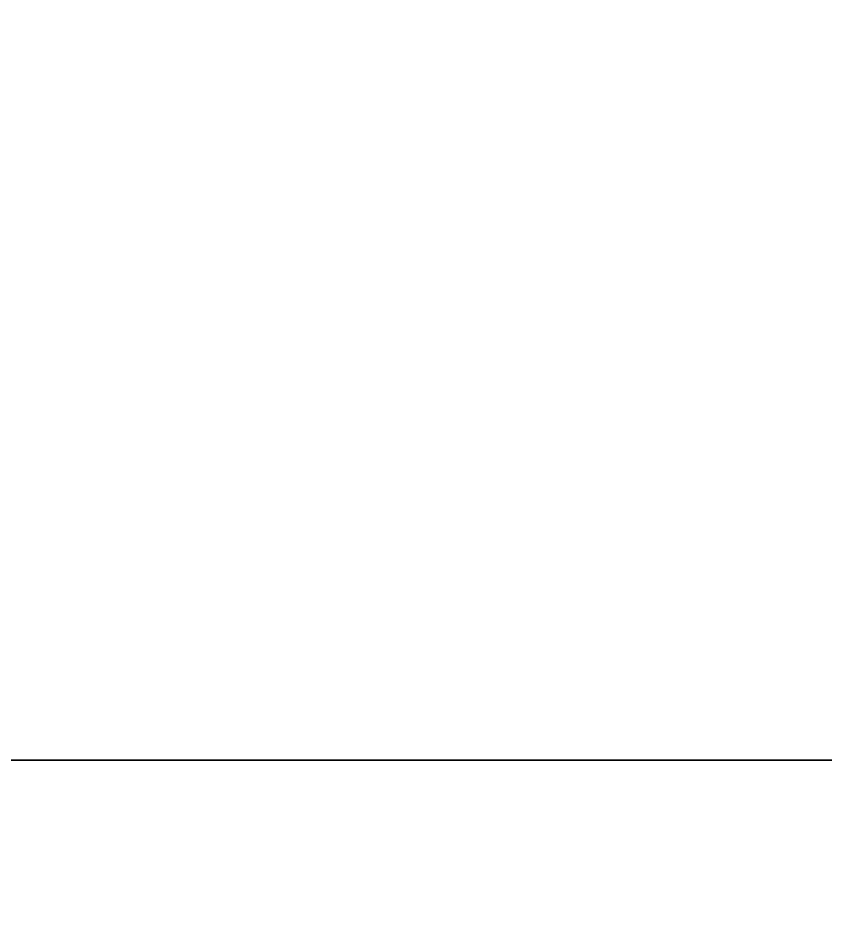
# Model space of a CAD drawing. Header units: metres. Extents: x 0 to 810, y 0 to 745.
# Drawn here: x 0.000657 to 0.001314, y 2.999878 to 3.000604 of the extents above; entities that cross this region are included whole.
import ezdxf

# ---------------------------------------------------------------- set-up
doc = ezdxf.new("R2010")
doc.units = ezdxf.units.M
doc.layers.add('forest', color=7, linetype='Continuous')
doc.layers.add('forestfragmentation', color=7, linetype='Continuous')

msp = doc.modelspace()

# ---------------------------------------------------------------- linework, layer by layer
at = {"layer": 'forest', "color": 171}
msp.add_lwpolyline([(0, 0), (0, 1), (1, 1), (2, 2), (1, 3), (0, 3), (0, 63), (63, 63), (63, 2), (60, 5), (58, 3), (58, 2), (57, 2), (56, 1), (57, 0), (0, 0)], dxfattribs=at)
msp.add_lwpolyline([(0, 0), (0, 1), (1, 1), (2, 2), (1, 3), (0, 3), (0, 63), (63, 63), (63, 2), (60, 5), (58, 3), (58, 2), (57, 2), (56, 1), (57, 0), (0, 0)], dxfattribs=at)
msp.add_lwpolyline([(0, 0), (0, 1), (1, 1), (2, 2), (1, 3), (0, 3), (0, 63), (63, 63), (63, 2), (60, 5), (58, 3), (58, 2), (57, 2), (56, 1), (57, 0), (0, 0)], dxfattribs=at)
msp.add_lwpolyline([(0, 0), (0, 1), (1, 1), (2, 2), (1, 3), (0, 3), (0, 63), (63, 63), (63, 2), (60, 5), (58, 3), (58, 2), (57, 2), (56, 1), (57, 0), (0, 0)], dxfattribs=at)
at = {"layer": 'forest', "color": 97}
msp.add_lwpolyline([(25, 15), (23, 15), (20, 12), (21, 11), (21, 10), (22, 9), (22, 8), (23, 7), (23, 3), (12, 3), (11, 4), (10, 3), (0, 3)], dxfattribs=at)
msp.add_lwpolyline([(25, 15), (23, 15), (20, 12), (21, 11), (21, 10), (22, 9), (22, 8), (23, 7), (23, 3), (12, 3), (11, 4), (10, 3), (0, 3)], dxfattribs=at)
msp.add_lwpolyline([(25, 15), (23, 15), (20, 12), (21, 11), (21, 10), (22, 9), (22, 8), (23, 7), (23, 3), (12, 3), (11, 4), (10, 3), (0, 3)], dxfattribs=at)
msp.add_lwpolyline([(25, 15), (23, 15), (20, 12), (21, 11), (21, 10), (22, 9), (22, 8), (23, 7), (23, 3), (12, 3), (11, 4), (10, 3), (0, 3)], dxfattribs=at)
at = {"layer": 'forest', "color": 42}
msp.add_lwpolyline([(0, 0), (0, 3), (3, 3), (4, 2), (5, 2), (6, 1), (7, 1), (8, 2)], dxfattribs=at)
msp.add_lwpolyline([(0, 0), (0, 3), (3, 3), (4, 2), (5, 2), (6, 1), (7, 1), (8, 2)], dxfattribs=at)
msp.add_lwpolyline([(0, 0), (0, 3), (3, 3), (4, 2), (5, 2), (6, 1), (7, 1), (8, 2)], dxfattribs=at)
msp.add_lwpolyline([(0, 0), (0, 3), (3, 3), (4, 2), (5, 2), (6, 1), (7, 1), (8, 2)], dxfattribs=at)
at = {"layer": 'forestfragmentation', "color": 91}
msp.add_lwpolyline([(0, 3), (0, 9), (1, 9), (3, 11), (3, 13), (6, 13), (8, 11), (8, 6), (6, 4), (5, 4), (4, 3), (0, 3)], dxfattribs=at)
msp.add_lwpolyline([(0, 3), (0, 9), (1, 9), (3, 11), (3, 13), (6, 13), (8, 11), (8, 6), (6, 4), (5, 4), (4, 3), (0, 3)], dxfattribs=at)
msp.add_lwpolyline([(0, 3), (0, 9), (1, 9), (3, 11), (3, 13), (6, 13), (8, 11), (8, 6), (6, 4), (5, 4), (4, 3), (0, 3)], dxfattribs=at)
msp.add_lwpolyline([(0, 3), (0, 9), (1, 9), (3, 11), (3, 13), (6, 13), (8, 11), (8, 6), (6, 4), (5, 4), (4, 3), (0, 3)], dxfattribs=at)
at = {"layer": 'forestfragmentation', "color": 55}
msp.add_lwpolyline([(0, 3), (0, 5), (1, 5), (2, 6), (7, 6), (7, 5), (6, 4), (2, 4), (1, 3), (0, 3)], dxfattribs=at)
msp.add_lwpolyline([(0, 3), (0, 5), (1, 5), (2, 6), (7, 6), (7, 5), (6, 4), (2, 4), (1, 3), (0, 3)], dxfattribs=at)
msp.add_lwpolyline([(0, 3), (0, 5), (1, 5), (2, 6), (7, 6), (7, 5), (6, 4), (2, 4), (1, 3), (0, 3)], dxfattribs=at)
msp.add_lwpolyline([(0, 3), (0, 5), (1, 5), (2, 6), (7, 6), (7, 5), (6, 4), (2, 4), (1, 3), (0, 3)], dxfattribs=at)

doc.saveas('drawing.dxf')
